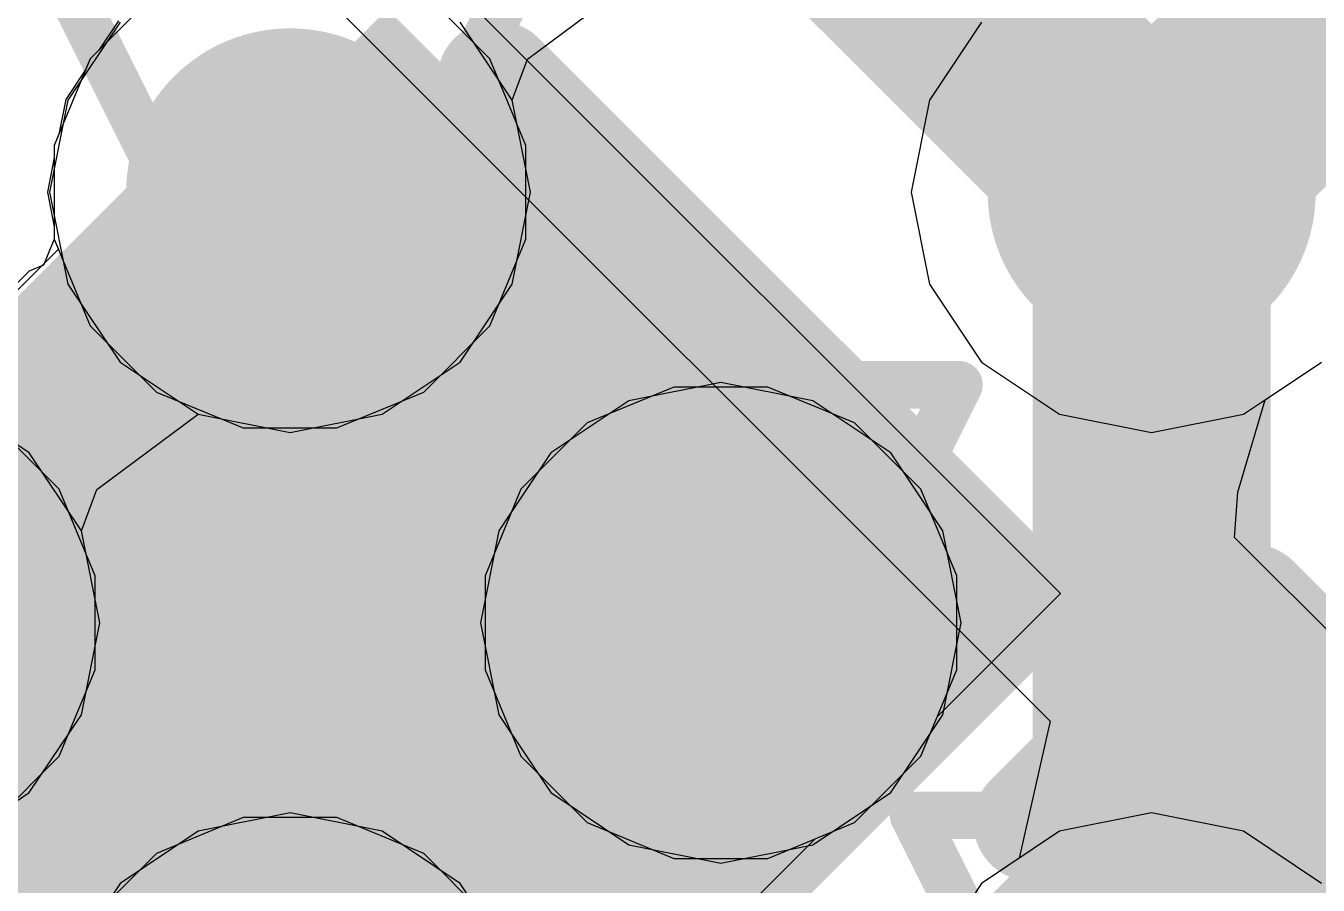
# Model space of a CAD drawing. Header units: inches. Extents: x -6 to 283, y -12 to 154.
# Drawn here: x 52.747 to 54.126, y 5.698 to 6.615 of the extents above; entities that cross this region are included whole.
import ezdxf

# ---------------------------------------------------------------- set-up
doc = ezdxf.new("R2010")
doc.units = ezdxf.units.IN
for name, color, linetype in [('Bottom Layer', 5, 'Continuous'), ('Bottom Overlay', 54, 'Continuous'), ('Bottom Paste', 16, 'Continuous'), ('Bottom Solder', 6, 'Continuous'), ('Drill Drawing', 1, 'Continuous'), ('GND-1', 16, 'Continuous'), ('GND-2', 90, 'Continuous'), ('GND-3', 216, 'Continuous'), ('GND-4', 54, 'Continuous'), ('PWR-1', 156, 'Continuous'), ('PWR-2', 130, 'Continuous'), ('Signal L1', 76, 'Continuous'), ('Signal L2', 6, 'Continuous'), ('Top Layer', 1, 'Continuous'), ('Top Paste', 8, 'Continuous'), ('Top Solder', 216, 'Continuous'), ('Via Holes', 16, 'Continuous')]:
    doc.layers.add(name, color=color, linetype=linetype)

# ---------------------------------------------------------------- blocks, each defined once
blk = doc.blocks.new('BGA_565_15_5_14_4__57')
at = {"layer": 'Top Layer'}
h = blk.add_hatch(color=1, dxfattribs=at)
edge = h.paths.add_edge_path()
edge.add_arc((1.625, 0.975), 0.125, 0, 360)
h = blk.add_hatch(color=1, dxfattribs=at)
edge = h.paths.add_edge_path()
edge.add_arc((2.275, 0.975), 0.125, 0, 360)
h = blk.add_hatch(color=1, dxfattribs=at)
edge = h.paths.add_edge_path()
edge.add_arc((2.275, 0.325), 0.125, 0, 360)
at = {"layer": 'Top Paste'}
h = blk.add_hatch(color=8, dxfattribs=at)
edge = h.paths.add_edge_path()
edge.add_arc((1.625, 0.975), 0.125, 0, 360)
h = blk.add_hatch(color=8, dxfattribs=at)
edge = h.paths.add_edge_path()
edge.add_arc((2.275, 0.975), 0.125, 0, 360)
h = blk.add_hatch(color=8, dxfattribs=at)
edge = h.paths.add_edge_path()
edge.add_arc((2.275, 0.325), 0.125, 0, 360)
at = {"layer": 'Top Solder'}
h = blk.add_hatch(color=216, dxfattribs=at)
edge = h.paths.add_edge_path()
edge.add_arc((1.625, 0.975), 0.175, 0, 360)
h = blk.add_hatch(color=216, dxfattribs=at)
edge = h.paths.add_edge_path()
edge.add_arc((2.275, 0.975), 0.175, 0, 360)
h = blk.add_hatch(color=216, dxfattribs=at)
edge = h.paths.add_edge_path()
edge.add_arc((2.275, 0.325), 0.175, 0, 360)
blk = doc.blocks.new('C___0603_B_381')
at = {"layer": 'Bottom Overlay'}
for points in [[(-1.2446, 0.5334, 0.127, 0.127, 0), (-1.2446, -0.5334, 0.127, 0.127, 0)], [(-1.2446, -0.5334, 0.127, 0.127, 0), (-0.4572, -0.5334, 0.127, 0.127, 0)]]:
    blk.add_lwpolyline(points, format="xyseb", dxfattribs=at)
blk.add_lwpolyline([(-1.2764, -0.5334, 0.0635, 0.0635, 1), (-1.2128, -0.5334, 0.0635, 0.0635, 1)], format="xyseb", close=True, dxfattribs=at)
blk.add_lwpolyline([(-1.2764, -0.5334, 0.0635, 0.0635, 1), (-1.2128, -0.5334, 0.0635, 0.0635, 1)], format="xyseb", close=True, dxfattribs=at)
blk = doc.blocks.new('C___0603_B_391')
at = {"layer": 'Bottom Layer'}
blk.add_hatch(color=5, dxfattribs=at).paths.add_polyline_path([(0.381, -0.4445), (0.381, 0.4445), (1.143, 0.4445), (1.143, -0.4445)])
at = {"layer": 'Bottom Paste'}
blk.add_hatch(color=16, dxfattribs=at).paths.add_polyline_path([(0.381, -0.4445), (0.381, 0.4445), (1.143, 0.4445), (1.143, -0.4445)])
at = {"layer": 'Bottom Solder'}
blk.add_hatch(color=6, dxfattribs=at).paths.add_polyline_path([(0.321, -0.5045), (0.321, 0.5045), (1.203, 0.5045), (1.203, -0.5045)])
at = {"layer": 'Bottom Overlay'}
for points in [[(0.4572, 0.5334, 0.127, 0.127, 0), (1.2446, 0.5334, 0.127, 0.127, 0)], [(1.2446, -0.5334, 0.127, 0.127, 0), (1.2446, 0.5334, 0.127, 0.127, 0)]]:
    blk.add_lwpolyline(points, format="xyseb", dxfattribs=at)
for points in [[(0.4254, 0.5334, 0.0635, 0.0635, 1), (0.4889, 0.5334, 0.0635, 0.0635, 1)], [(1.2128, 0.5334, 0.0635, 0.0635, 1), (1.2764, 0.5334, 0.0635, 0.0635, 1)], [(1.2128, 0.5334, 0.0635, 0.0635, 1), (1.2764, 0.5334, 0.0635, 0.0635, 1)]]:
    blk.add_lwpolyline(points, format="xyseb", close=True, dxfattribs=at)
blk = doc.blocks.new('CAP_0201_B_395')
at = {"layer": 'Bottom Layer'}
for points in [[(-0.45, 0.15), (-0.15, 0.15), (-0.15, -0.15), (-0.45, -0.15)], [(0.15, 0.15), (0.45, 0.15), (0.45, -0.15), (0.15, -0.15)]]:
    blk.add_hatch(color=5, dxfattribs=at).paths.add_polyline_path(points)
at = {"layer": 'Bottom Paste'}
for points in [[(-0.45, 0.15), (-0.15, 0.15), (-0.15, -0.15), (-0.45, -0.15)], [(0.15, 0.15), (0.45, 0.15), (0.45, -0.15), (0.15, -0.15)]]:
    blk.add_hatch(color=16, dxfattribs=at).paths.add_polyline_path(points)
at = {"layer": 'Bottom Solder'}
for points in [[(-0.505, 0.205), (-0.095, 0.205), (-0.095, -0.205), (-0.505, -0.205)], [(0.095, 0.205), (0.505, 0.205), (0.505, -0.205), (0.095, -0.205)]]:
    blk.add_hatch(color=6, dxfattribs=at).paths.add_polyline_path(points)
at = {"layer": 'Bottom Overlay'}
for points in [[(-0.2032, 0.2286, 0.127, 0.127, 0), (-0.5334, 0.2286, 0.127, 0.127, 0)], [(-0.5334, -0.2286, 0.127, 0.127, 0), (-0.5334, 0.2286, 0.127, 0.127, 0)], [(0.5334, 0.2286, 0.127, 0.127, 0), (0.2032, 0.2286, 0.127, 0.127, 0)], [(0.5334, -0.2286, 0.127, 0.127, 0), (0.5334, 0.2286, 0.127, 0.127, 0)], [(-0.2032, -0.2286, 0.127, 0.127, 0), (-0.5334, -0.2286, 0.127, 0.127, 0)], [(0.5334, -0.2286, 0.127, 0.127, 0), (0.2032, -0.2286, 0.127, 0.127, 0)]]:
    blk.add_lwpolyline(points, format="xyseb", dxfattribs=at)
for points in [[(-0.5651, 0.2286, 0.0635, 0.0635, 1), (-0.5016, 0.2286, 0.0635, 0.0635, 1)], [(-0.5651, 0.2286, 0.0635, 0.0635, 1), (-0.5016, 0.2286, 0.0635, 0.0635, 1)], [(-0.2349, 0.2286, 0.0635, 0.0635, 1), (-0.1714, 0.2286, 0.0635, 0.0635, 1)], [(0.1714, 0.2286, 0.0635, 0.0635, 1), (0.2349, 0.2286, 0.0635, 0.0635, 1)], [(0.5016, 0.2286, 0.0635, 0.0635, 1), (0.5651, 0.2286, 0.0635, 0.0635, 1)], [(0.5016, 0.2286, 0.0635, 0.0635, 1), (0.5651, 0.2286, 0.0635, 0.0635, 1)], [(-0.5651, -0.2286, 0.0635, 0.0635, 1), (-0.5016, -0.2286, 0.0635, 0.0635, 1)], [(-0.5651, -0.2286, 0.0635, 0.0635, 1), (-0.5016, -0.2286, 0.0635, 0.0635, 1)], [(-0.2349, -0.2286, 0.0635, 0.0635, 1), (-0.1714, -0.2286, 0.0635, 0.0635, 1)], [(0.1714, -0.2286, 0.0635, 0.0635, 1), (0.2349, -0.2286, 0.0635, 0.0635, 1)], [(0.5016, -0.2286, 0.0635, 0.0635, 1), (0.5651, -0.2286, 0.0635, 0.0635, 1)], [(0.5016, -0.2286, 0.0635, 0.0635, 1), (0.5651, -0.2286, 0.0635, 0.0635, 1)]]:
    blk.add_lwpolyline(points, format="xyseb", close=True, dxfattribs=at)

msp = doc.modelspace()

# ---------------------------------------------------------------- hatches: boundary and pattern name
at = {"layer": 'Bottom Layer'}
h = msp.add_hatch(color=5, dxfattribs=at)
edge = h.paths.add_edge_path()
edge.add_arc((53.029, 6.4375), 0.15, 0, 360)
h = msp.add_hatch(color=5, dxfattribs=at)
edge = h.paths.add_edge_path()
edge.add_arc((53.9482, 6.4375), 0.15, 0, 360)
h = msp.add_hatch(color=5, dxfattribs=at)
edge = h.paths.add_edge_path()
edge.add_arc((53.4886, 5.9779), 0.15, 0, 360)
at = {"layer": 'GND-1'}
h = msp.add_hatch(color=16, dxfattribs=at)
edge = h.paths.add_edge_path()
edge.add_arc((53.029, 6.4375), 0.15, 0, 360)
h = msp.add_hatch(color=16, dxfattribs=at)
edge = h.paths.add_edge_path()
edge.add_arc((53.9482, 6.4375), 0.15, 0, 360)
h = msp.add_hatch(color=16, dxfattribs=at)
edge = h.paths.add_edge_path()
edge.add_arc((53.4886, 5.9779), 0.15, 0, 360)
at = {"layer": 'GND-2'}
h = msp.add_hatch(color=90, dxfattribs=at)
edge = h.paths.add_edge_path()
edge.add_arc((53.029, 6.4375), 0.15, 0, 360)
h = msp.add_hatch(color=90, dxfattribs=at)
edge = h.paths.add_edge_path()
edge.add_arc((53.9482, 6.4375), 0.15, 0, 360)
h = msp.add_hatch(color=90, dxfattribs=at)
edge = h.paths.add_edge_path()
edge.add_arc((53.4886, 5.9779), 0.15, 0, 360)
at = {"layer": 'GND-3'}
h = msp.add_hatch(color=216, dxfattribs=at)
edge = h.paths.add_edge_path()
edge.add_arc((53.029, 6.4375), 0.15, 0, 360)
h = msp.add_hatch(color=216, dxfattribs=at)
edge = h.paths.add_edge_path()
edge.add_arc((53.9482, 6.4375), 0.15, 0, 360)
h = msp.add_hatch(color=216, dxfattribs=at)
edge = h.paths.add_edge_path()
edge.add_arc((53.4886, 5.9779), 0.15, 0, 360)
at = {"layer": 'GND-4'}
h = msp.add_hatch(color=54, dxfattribs=at)
edge = h.paths.add_edge_path()
edge.add_arc((53.029, 6.4375), 0.15, 0, 360)
h = msp.add_hatch(color=54, dxfattribs=at)
edge = h.paths.add_edge_path()
edge.add_arc((53.9482, 6.4375), 0.15, 0, 360)
h = msp.add_hatch(color=54, dxfattribs=at)
edge = h.paths.add_edge_path()
edge.add_arc((53.4886, 5.9779), 0.15, 0, 360)
at = {"layer": 'PWR-1'}
h = msp.add_hatch(color=156, dxfattribs=at)
edge = h.paths.add_edge_path()
edge.add_arc((53.029, 6.4375), 0.15, 0, 360)
h = msp.add_hatch(color=156, dxfattribs=at)
edge = h.paths.add_edge_path()
edge.add_arc((53.9482, 6.4375), 0.15, 0, 360)
h = msp.add_hatch(color=156, dxfattribs=at)
edge = h.paths.add_edge_path()
edge.add_arc((53.4886, 5.9779), 0.15, 0, 360)
at = {"layer": 'PWR-2'}
h = msp.add_hatch(color=130, dxfattribs=at)
edge = h.paths.add_edge_path()
edge.add_arc((53.029, 6.4375), 0.15, 0, 360)
h = msp.add_hatch(color=130, dxfattribs=at)
edge = h.paths.add_edge_path()
edge.add_arc((53.9482, 6.4375), 0.15, 0, 360)
h = msp.add_hatch(color=130, dxfattribs=at)
edge = h.paths.add_edge_path()
edge.add_arc((53.4886, 5.9779), 0.15, 0, 360)
at = {"layer": 'Signal L1'}
h = msp.add_hatch(color=76, dxfattribs=at)
edge = h.paths.add_edge_path()
edge.add_arc((53.029, 6.4375), 0.15, 0, 360)
h = msp.add_hatch(color=76, dxfattribs=at)
edge = h.paths.add_edge_path()
edge.add_arc((53.9482, 6.4375), 0.15, 0, 360)
h = msp.add_hatch(color=76, dxfattribs=at)
edge = h.paths.add_edge_path()
edge.add_arc((53.4886, 5.9779), 0.15, 0, 360)
at = {"layer": 'Signal L2'}
h = msp.add_hatch(color=6, dxfattribs=at)
edge = h.paths.add_edge_path()
edge.add_arc((53.029, 6.4375), 0.15, 0, 360)
h = msp.add_hatch(color=6, dxfattribs=at)
edge = h.paths.add_edge_path()
edge.add_arc((53.9482, 6.4375), 0.15, 0, 360)
h = msp.add_hatch(color=6, dxfattribs=at)
edge = h.paths.add_edge_path()
edge.add_arc((53.4886, 5.9779), 0.15, 0, 360)
at = {"layer": 'Top Layer'}
h = msp.add_hatch(color=1, dxfattribs=at)
edge = h.paths.add_edge_path()
edge.add_arc((53.029, 6.4375), 0.15, 0, 360)
h = msp.add_hatch(color=1, dxfattribs=at)
edge = h.paths.add_edge_path()
edge.add_arc((53.9482, 6.4375), 0.15, 0, 360)
h = msp.add_hatch(color=1, dxfattribs=at)
edge = h.paths.add_edge_path()
edge.add_arc((53.4886, 5.9779), 0.15, 0, 360)
at = {"layer": 'Via Holes'}
h = msp.add_hatch(color=7, dxfattribs=at)
edge = h.paths.add_edge_path()
edge.add_arc((53.029, 6.4375), 0.075, 0, 360)
h = msp.add_hatch(color=7, dxfattribs=at)
edge = h.paths.add_edge_path()
edge.add_arc((53.9482, 6.4375), 0.075, 0, 360)
h = msp.add_hatch(color=7, dxfattribs=at)
edge = h.paths.add_edge_path()
edge.add_arc((53.4886, 5.9779), 0.075, 0, 360)

# ---------------------------------------------------------------- linework, layer by layer
at = {"layer": 'Bottom Layer'}
for p, q in [((53.8511, 6.0092), (53.1327, 6.7276)), ((52.8458, 6.6206), (52.8248, 6.5892)), ((52.8157, 6.58), (52.8107, 6.568)), ((52.8248, 6.5892), (52.8157, 6.58)), ((52.8107, 6.568), (52.7897, 6.5366)), ((52.7897, 6.5366), (52.7823, 6.4995)), ((52.7823, 6.4995), (52.7774, 6.4875)), ((52.7774, 6.4875), (52.7774, 6.4746)), ((52.7774, 6.4746), (52.77, 6.4375)), ((52.77, 6.4375), (52.7774, 6.4004)), ((52.7774, 6.4004), (52.7774, 6.3875)), ((52.7774, 6.3875), (52.7818, 6.3767)), ((52.7818, 6.3767), (52.6301, 6.225)), ((53.7193, 5.8774), (53.8511, 6.0092)), ((53.7019, 5.8354), (53.7193, 5.8774)), ((53.6311, 5.7646), (53.7019, 5.8354)), ((53.5891, 5.7472), (53.6311, 5.7646)), ((53.3777, 5.5358), (53.5891, 5.7472))]:
    msp.add_line(p, q, dxfattribs=at)
for points in [[(53.029, 6.4375, 0.254, 0.254, 0), (53.107, 6.3594, 0.254, 0.254, 0)], [(53.107, 5.945, 0.254, 0.254, 0), (53.107, 6.3594, 0.254, 0.254, 0)], [(52.6022, 5.945, 0.254, 0.254, 0), (53.107, 5.945, 0.254, 0.254, 0)], [(53.029, 5.8669, 0.254, 0.254, 0), (53.107, 5.945, 0.254, 0.254, 0)], [(53.029, 5.5183, 0.254, 0.254, 0), (53.029, 5.8669, 0.254, 0.254, 0)]]:
    msp.add_lwpolyline(points, format="xyseb", dxfattribs=at)
for points in [[(52.9655, 6.4375, 0.127, 0.127, 1), (53.0925, 6.4375, 0.127, 0.127, 1)], [(53.0435, 6.3594, 0.127, 0.127, 1), (53.1705, 6.3594, 0.127, 0.127, 1)], [(53.0435, 6.3594, 0.127, 0.127, 1), (53.1705, 6.3594, 0.127, 0.127, 1)], [(53.0435, 5.945, 0.127, 0.127, 1), (53.1705, 5.945, 0.127, 0.127, 1)], [(53.0435, 5.945, 0.127, 0.127, 1), (53.1705, 5.945, 0.127, 0.127, 1)], [(53.0435, 5.945, 0.127, 0.127, 1), (53.1705, 5.945, 0.127, 0.127, 1)], [(52.9655, 5.8669, 0.127, 0.127, 1), (53.0925, 5.8669, 0.127, 0.127, 1)], [(52.9655, 5.8669, 0.127, 0.127, 1), (53.0925, 5.8669, 0.127, 0.127, 1)]]:
    msp.add_lwpolyline(points, format="xyseb", close=True, dxfattribs=at)
at = {"layer": 'Drill Drawing'}
for points in [[(52.775, 6.6915, 0.0508, 0.0508, 0), (53.029, 6.1835, 0.0508, 0.0508, 0)], [(53.029, 6.1835, 0.0508, 0.0508, 0), (53.283, 6.6915, 0.0508, 0.0508, 0)], [(53.6942, 6.6915, 0.0508, 0.0508, 0), (53.9482, 6.1835, 0.0508, 0.0508, 0)], [(53.9482, 6.1835, 0.0508, 0.0508, 0), (54.2022, 6.6915, 0.0508, 0.0508, 0)], [(52.3153, 6.2319, 0.0508, 0.0508, 0), (52.8233, 6.2319, 0.0508, 0.0508, 0)], [(52.5693, 5.7239, 0.0508, 0.0508, 0), (52.8233, 6.2319, 0.0508, 0.0508, 0)], [(53.2346, 6.2319, 0.0508, 0.0508, 0), (53.7426, 6.2319, 0.0508, 0.0508, 0)], [(53.2346, 6.2319, 0.0508, 0.0508, 0), (53.4886, 5.7239, 0.0508, 0.0508, 0)], [(53.4886, 5.7239, 0.0508, 0.0508, 0), (53.7426, 6.2319, 0.0508, 0.0508, 0)], [(52.775, 5.7723, 0.0508, 0.0508, 0), (53.283, 5.7723, 0.0508, 0.0508, 0)], [(52.775, 5.7723, 0.0508, 0.0508, 0), (53.029, 5.2643, 0.0508, 0.0508, 0)], [(53.029, 5.2643, 0.0508, 0.0508, 0), (53.283, 5.7723, 0.0508, 0.0508, 0)], [(53.6942, 5.7723, 0.0508, 0.0508, 0), (54.2022, 5.7723, 0.0508, 0.0508, 0)], [(53.6942, 5.7723, 0.0508, 0.0508, 0), (53.9482, 5.2643, 0.0508, 0.0508, 0)]]:
    msp.add_lwpolyline(points, format="xyseb", dxfattribs=at)
for points in [[(52.8106, 6.2319, 0.0254, 0.0254, 1), (52.836, 6.2319, 0.0254, 0.0254, 1)], [(52.8106, 6.2319, 0.0254, 0.0254, 1), (52.836, 6.2319, 0.0254, 0.0254, 1)], [(53.2219, 6.2319, 0.0254, 0.0254, 1), (53.2473, 6.2319, 0.0254, 0.0254, 1)], [(53.2219, 6.2319, 0.0254, 0.0254, 1), (53.2473, 6.2319, 0.0254, 0.0254, 1)], [(53.7299, 6.2319, 0.0254, 0.0254, 1), (53.7553, 6.2319, 0.0254, 0.0254, 1)], [(53.7299, 6.2319, 0.0254, 0.0254, 1), (53.7553, 6.2319, 0.0254, 0.0254, 1)], [(53.0163, 6.1835, 0.0254, 0.0254, 1), (53.0417, 6.1835, 0.0254, 0.0254, 1)], [(53.0163, 6.1835, 0.0254, 0.0254, 1), (53.0417, 6.1835, 0.0254, 0.0254, 1)], [(53.9355, 6.1835, 0.0254, 0.0254, 1), (53.9609, 6.1835, 0.0254, 0.0254, 1)], [(53.9355, 6.1835, 0.0254, 0.0254, 1), (53.9609, 6.1835, 0.0254, 0.0254, 1)], [(52.7623, 5.7723, 0.0254, 0.0254, 1), (52.7877, 5.7723, 0.0254, 0.0254, 1)], [(52.7623, 5.7723, 0.0254, 0.0254, 1), (52.7877, 5.7723, 0.0254, 0.0254, 1)], [(53.2703, 5.7723, 0.0254, 0.0254, 1), (53.2957, 5.7723, 0.0254, 0.0254, 1)], [(53.2703, 5.7723, 0.0254, 0.0254, 1), (53.2957, 5.7723, 0.0254, 0.0254, 1)], [(53.6815, 5.7723, 0.0254, 0.0254, 1), (53.7069, 5.7723, 0.0254, 0.0254, 1)], [(53.6815, 5.7723, 0.0254, 0.0254, 1), (53.7069, 5.7723, 0.0254, 0.0254, 1)], [(53.4759, 5.7239, 0.0254, 0.0254, 1), (53.5013, 5.7239, 0.0254, 0.0254, 1)], [(53.4759, 5.7239, 0.0254, 0.0254, 1), (53.5013, 5.7239, 0.0254, 0.0254, 1)]]:
    msp.add_lwpolyline(points, format="xyseb", close=True, dxfattribs=at)
at = {"layer": 'GND-1'}
for p, q in [((52.8864, 6.6508), (52.8157, 6.58)), ((53.2422, 6.58), (53.1715, 6.6508)), ((52.8157, 6.58), (52.7774, 6.4875)), ((53.2806, 6.4875), (53.2422, 6.58)), ((52.7774, 6.4875), (52.7774, 6.3875)), ((53.2806, 6.3875), (53.2806, 6.4875)), ((52.7774, 6.3875), (52.8157, 6.295)), ((53.2422, 6.295), (53.2806, 6.3875)), ((52.8157, 6.295), (52.8864, 6.2242)), ((53.1715, 6.2242), (53.2422, 6.295)), ((52.8864, 6.2242), (52.9789, 6.1859)), ((53.079, 6.1859), (53.1715, 6.2242)), ((53.4385, 6.2295), (53.3461, 6.1912)), ((53.5386, 6.2295), (53.4385, 6.2295)), ((53.6311, 6.1912), (53.5386, 6.2295)), ((52.7826, 6.1204), (52.7119, 6.1912)), ((53.3461, 6.1912), (53.2753, 6.1204)), ((53.7019, 6.1204), (53.6311, 6.1912)), ((52.9789, 6.1859), (53.079, 6.1859)), ((52.8209, 6.0279), (52.7826, 6.1204)), ((53.2753, 6.1204), (53.237, 6.0279)), ((53.7402, 6.0279), (53.7019, 6.1204)), ((52.8209, 5.9278), (52.8209, 6.0279)), ((53.237, 6.0279), (53.237, 5.9278)), ((53.7402, 5.9278), (53.7402, 6.0279)), ((52.7826, 5.8354), (52.8209, 5.9278)), ((53.237, 5.9278), (53.2753, 5.8354)), ((53.7019, 5.8354), (53.7402, 5.9278)), ((52.7119, 5.7646), (52.7826, 5.8354)), ((53.2753, 5.8354), (53.3461, 5.7646)), ((53.6311, 5.7646), (53.7019, 5.8354)), ((52.9789, 5.7699), (52.8864, 5.7316)), ((53.079, 5.7699), (52.9789, 5.7699)), ((53.1715, 5.7316), (53.079, 5.7699)), ((53.3461, 5.7646), (53.4385, 5.7263)), ((53.5386, 5.7263), (53.6311, 5.7646)), ((52.8864, 5.7316), (52.8157, 5.6608)), ((53.2423, 5.6608), (53.1715, 5.7316)), ((53.4385, 5.7263), (53.5386, 5.7263))]:
    msp.add_line(p, q, dxfattribs=at)
at = {"layer": 'GND-2'}
for p, q in [((52.8864, 6.6508), (52.8157, 6.58)), ((53.2422, 6.58), (53.1715, 6.6508)), ((52.8157, 6.58), (52.7774, 6.4875)), ((53.2806, 6.4875), (53.2422, 6.58)), ((52.7774, 6.4875), (52.7774, 6.3875)), ((53.2806, 6.3875), (53.2806, 6.4875)), ((52.7774, 6.3875), (52.8157, 6.295)), ((53.2422, 6.295), (53.2806, 6.3875)), ((52.8157, 6.295), (52.8864, 6.2242)), ((53.1715, 6.2242), (53.2422, 6.295)), ((52.8864, 6.2242), (52.9789, 6.1859)), ((53.079, 6.1859), (53.1715, 6.2242)), ((53.4385, 6.2295), (53.3461, 6.1912)), ((53.5386, 6.2295), (53.4385, 6.2295)), ((53.6311, 6.1912), (53.5386, 6.2295)), ((52.7826, 6.1204), (52.7119, 6.1912)), ((53.3461, 6.1912), (53.2753, 6.1204)), ((53.7019, 6.1204), (53.6311, 6.1912)), ((52.9789, 6.1859), (53.079, 6.1859)), ((52.8209, 6.0279), (52.7826, 6.1204)), ((53.2753, 6.1204), (53.237, 6.0279)), ((53.7402, 6.0279), (53.7019, 6.1204)), ((52.8209, 5.9278), (52.8209, 6.0279)), ((53.237, 6.0279), (53.237, 5.9278)), ((53.7402, 5.9278), (53.7402, 6.0279)), ((52.7826, 5.8354), (52.8209, 5.9278)), ((53.237, 5.9278), (53.2753, 5.8354)), ((53.7019, 5.8354), (53.7402, 5.9278)), ((52.7119, 5.7646), (52.7826, 5.8354)), ((53.2753, 5.8354), (53.3461, 5.7646)), ((53.6311, 5.7646), (53.7019, 5.8354)), ((52.9789, 5.7699), (52.8864, 5.7316)), ((53.079, 5.7699), (52.9789, 5.7699)), ((53.1715, 5.7316), (53.079, 5.7699)), ((53.3461, 5.7646), (53.4385, 5.7263)), ((53.5386, 5.7263), (53.6311, 5.7646)), ((52.8864, 5.7316), (52.8157, 5.6608)), ((53.2423, 5.6608), (53.1715, 5.7316)), ((53.4385, 5.7263), (53.5386, 5.7263))]:
    msp.add_line(p, q, dxfattribs=at)
at = {"layer": 'GND-3'}
for p, q in [((52.8864, 6.6508), (52.8157, 6.58)), ((53.2422, 6.58), (53.1715, 6.6508)), ((52.8157, 6.58), (52.7774, 6.4875)), ((53.2806, 6.4875), (53.2422, 6.58)), ((52.7774, 6.4875), (52.7774, 6.3875)), ((53.2806, 6.3875), (53.2806, 6.4875)), ((52.7774, 6.3875), (52.8157, 6.295)), ((53.2422, 6.295), (53.2806, 6.3875)), ((52.8157, 6.295), (52.8864, 6.2242)), ((53.1715, 6.2242), (53.2422, 6.295)), ((52.8864, 6.2242), (52.9789, 6.1859)), ((53.079, 6.1859), (53.1715, 6.2242)), ((53.4385, 6.2295), (53.3461, 6.1912)), ((53.5386, 6.2295), (53.4385, 6.2295)), ((53.6311, 6.1912), (53.5386, 6.2295)), ((52.7826, 6.1204), (52.7119, 6.1912)), ((53.3461, 6.1912), (53.2753, 6.1204)), ((53.7019, 6.1204), (53.6311, 6.1912)), ((52.9789, 6.1859), (53.079, 6.1859)), ((52.8209, 6.0279), (52.7826, 6.1204)), ((53.2753, 6.1204), (53.237, 6.0279)), ((53.7402, 6.0279), (53.7019, 6.1204)), ((52.8209, 5.9278), (52.8209, 6.0279)), ((53.237, 6.0279), (53.237, 5.9278)), ((53.7402, 5.9278), (53.7402, 6.0279)), ((52.7826, 5.8354), (52.8209, 5.9278)), ((53.237, 5.9278), (53.2753, 5.8354)), ((53.7019, 5.8354), (53.7402, 5.9278)), ((52.7119, 5.7646), (52.7826, 5.8354)), ((53.2753, 5.8354), (53.3461, 5.7646)), ((53.6311, 5.7646), (53.7019, 5.8354)), ((52.9789, 5.7699), (52.8864, 5.7316)), ((53.079, 5.7699), (52.9789, 5.7699)), ((53.1715, 5.7316), (53.079, 5.7699)), ((53.3461, 5.7646), (53.4385, 5.7263)), ((53.5386, 5.7263), (53.6311, 5.7646)), ((52.8864, 5.7316), (52.8157, 5.6608)), ((53.2423, 5.6608), (53.1715, 5.7316)), ((53.4385, 5.7263), (53.5386, 5.7263))]:
    msp.add_line(p, q, dxfattribs=at)
at = {"layer": 'GND-4'}
for p, q in [((52.8864, 6.6508), (52.8157, 6.58)), ((53.2422, 6.58), (53.1715, 6.6508)), ((52.8157, 6.58), (52.7774, 6.4875)), ((53.2806, 6.4875), (53.2422, 6.58)), ((52.7774, 6.4875), (52.7774, 6.3875)), ((53.2806, 6.3875), (53.2806, 6.4875)), ((52.7774, 6.3875), (52.8157, 6.295)), ((53.2422, 6.295), (53.2806, 6.3875)), ((52.8157, 6.295), (52.8864, 6.2242)), ((53.1715, 6.2242), (53.2422, 6.295)), ((52.8864, 6.2242), (52.9789, 6.1859)), ((53.079, 6.1859), (53.1715, 6.2242)), ((53.4385, 6.2295), (53.3461, 6.1912)), ((53.5386, 6.2295), (53.4385, 6.2295)), ((53.6311, 6.1912), (53.5386, 6.2295)), ((52.7826, 6.1204), (52.7119, 6.1912)), ((53.3461, 6.1912), (53.2753, 6.1204)), ((53.7019, 6.1204), (53.6311, 6.1912)), ((52.9789, 6.1859), (53.079, 6.1859)), ((52.8209, 6.0279), (52.7826, 6.1204)), ((53.2753, 6.1204), (53.237, 6.0279)), ((53.7402, 6.0279), (53.7019, 6.1204)), ((52.8209, 5.9278), (52.8209, 6.0279)), ((53.237, 6.0279), (53.237, 5.9278)), ((53.7402, 5.9278), (53.7402, 6.0279)), ((52.7826, 5.8354), (52.8209, 5.9278)), ((53.237, 5.9278), (53.2753, 5.8354)), ((53.7019, 5.8354), (53.7402, 5.9278)), ((52.7119, 5.7646), (52.7826, 5.8354)), ((53.2753, 5.8354), (53.3461, 5.7646)), ((53.6311, 5.7646), (53.7019, 5.8354)), ((52.9789, 5.7699), (52.8864, 5.7316)), ((53.079, 5.7699), (52.9789, 5.7699)), ((53.1715, 5.7316), (53.079, 5.7699)), ((53.3461, 5.7646), (53.4385, 5.7263)), ((53.5386, 5.7263), (53.6311, 5.7646)), ((52.8864, 5.7316), (52.8157, 5.6608)), ((53.2423, 5.6608), (53.1715, 5.7316)), ((53.4385, 5.7263), (53.5386, 5.7263))]:
    msp.add_line(p, q, dxfattribs=at)
at = {"layer": 'PWR-1'}
for p, q in [((52.8476, 6.6189), (52.7919, 6.5357)), ((53.266, 6.5357), (53.2103, 6.6189)), ((53.7668, 6.6189), (53.7112, 6.5357)), ((52.7919, 6.5357), (52.7724, 6.4375)), ((53.2855, 6.4375), (53.266, 6.5357)), ((53.7112, 6.5357), (53.6917, 6.4375)), ((52.7724, 6.4375), (52.7919, 6.3393)), ((53.266, 6.3393), (53.2855, 6.4375)), ((53.6917, 6.4375), (53.7112, 6.3393)), ((52.7919, 6.3393), (52.8476, 6.2561)), ((53.2103, 6.2561), (53.266, 6.3393)), ((53.7112, 6.3393), (53.7668, 6.2561)), ((52.8476, 6.2561), (52.9308, 6.2005)), ((53.1271, 6.2005), (53.2103, 6.2561)), ((53.7668, 6.2561), (53.85, 6.2005)), ((54.0464, 6.2005), (54.1296, 6.2561)), ((53.4886, 6.2344), (53.3904, 6.2149)), ((53.5867, 6.2149), (53.4886, 6.2344)), ((52.7507, 6.1593), (52.6675, 6.2149)), ((53.3904, 6.2149), (53.3072, 6.1593)), ((53.67, 6.1593), (53.5867, 6.2149)), ((52.9308, 6.2005), (53.029, 6.181)), ((53.029, 6.181), (53.1271, 6.2005)), ((53.85, 6.2005), (53.9482, 6.181)), ((53.9482, 6.181), (54.0464, 6.2005)), ((52.8063, 6.076), (52.7507, 6.1593)), ((53.3072, 6.1593), (53.2516, 6.076)), ((53.7256, 6.076), (53.67, 6.1593)), ((52.8259, 5.9779), (52.8063, 6.076)), ((53.2516, 6.076), (53.232, 5.9779)), ((53.7451, 5.9779), (53.7256, 6.076)), ((52.8063, 5.8797), (52.8259, 5.9779)), ((53.232, 5.9779), (53.2516, 5.8797)), ((53.7256, 5.8797), (53.7451, 5.9779)), ((52.7507, 5.7965), (52.8063, 5.8797)), ((53.2516, 5.8797), (53.3072, 5.7965)), ((53.67, 5.7965), (53.7256, 5.8797)), ((52.6675, 5.7409), (52.7507, 5.7965)), ((53.3072, 5.7965), (53.3904, 5.7409)), ((53.5867, 5.7409), (53.67, 5.7965)), ((53.029, 5.7748), (52.9308, 5.7553)), ((53.1271, 5.7553), (53.029, 5.7748)), ((53.9482, 5.7748), (53.85, 5.7553)), ((54.0464, 5.7553), (53.9482, 5.7748)), ((52.9308, 5.7553), (52.8476, 5.6997)), ((53.2103, 5.6997), (53.1271, 5.7553)), ((53.85, 5.7553), (53.7668, 5.6997)), ((54.1296, 5.6997), (54.0464, 5.7553)), ((53.3904, 5.7409), (53.4886, 5.7213)), ((53.4886, 5.7213), (53.5867, 5.7409)), ((52.8476, 5.6997), (52.792, 5.6164)), ((53.266, 5.6164), (53.2103, 5.6997)), ((53.7668, 5.6997), (53.7112, 5.6164))]:
    msp.add_line(p, q, dxfattribs=at)
at = {"layer": 'PWR-2'}
for p, q in [((52.924, 6.7889), (53.84, 5.8729)), ((54.0693, 6.2158), (54.1296, 6.2561)), ((54.0401, 6.1173), (54.0693, 6.2158)), ((54.0365, 6.069), (54.0401, 6.1173)), ((55.4182, 4.6873), (54.0365, 6.069)), ((53.84, 5.8729), (53.8069, 5.7264)), ((53.8069, 5.7264), (53.7668, 5.6997)), ((53.7668, 5.6997), (53.7112, 5.6164))]:
    msp.add_line(p, q, dxfattribs=at)
at = {"layer": 'Signal L2'}
for p, q in [((53.2823, 6.5796), (53.3904, 6.6601)), ((52.8864, 6.6508), (52.8157, 6.58)), ((53.7668, 6.6189), (53.7112, 6.5357)), ((52.8157, 6.58), (52.7774, 6.4875)), ((53.266, 6.5357), (53.2823, 6.5796)), ((53.2855, 6.4375), (53.266, 6.5357)), ((53.7112, 6.5357), (53.6917, 6.4375)), ((52.7774, 6.4875), (52.7774, 6.3875)), ((53.266, 6.3393), (53.2855, 6.4375)), ((53.6917, 6.4375), (53.7112, 6.3393)), ((52.7774, 6.3875), (52.7659, 6.3597)), ((52.7659, 6.3597), (52.7504, 6.3533)), ((52.7504, 6.3533), (52.6535, 6.2565)), ((53.2103, 6.2561), (53.266, 6.3393)), ((53.7112, 6.3393), (53.7668, 6.2561)), ((53.1271, 6.2005), (53.2103, 6.2561)), ((53.7668, 6.2561), (53.85, 6.2005)), ((54.0464, 6.2005), (54.1296, 6.2561)), ((53.4886, 6.2344), (53.3904, 6.2149)), ((53.5867, 6.2149), (53.4886, 6.2344)), ((53.3904, 6.2149), (53.3072, 6.1593)), ((53.67, 6.1593), (53.5867, 6.2149)), ((52.8227, 6.12), (52.9308, 6.2005)), ((52.9308, 6.2005), (53.029, 6.181)), ((53.029, 6.181), (53.1271, 6.2005)), ((53.85, 6.2005), (53.9482, 6.181)), ((53.9482, 6.181), (54.0464, 6.2005)), ((53.3072, 6.1593), (53.2516, 6.076)), ((53.7256, 6.076), (53.67, 6.1593)), ((52.8063, 6.076), (52.8227, 6.12)), ((52.8259, 5.9779), (52.8063, 6.076)), ((53.2516, 6.076), (53.232, 5.9779)), ((53.7451, 5.9779), (53.7256, 6.076)), ((52.8063, 5.8797), (52.8259, 5.9779)), ((53.232, 5.9779), (53.2516, 5.8797)), ((53.7256, 5.8797), (53.7451, 5.9779)), ((52.7507, 5.7965), (52.8063, 5.8797)), ((53.2516, 5.8797), (53.3072, 5.7965)), ((53.67, 5.7965), (53.7256, 5.8797)), ((52.6675, 5.7409), (52.7507, 5.7965)), ((53.3072, 5.7965), (53.3904, 5.7409)), ((53.5867, 5.7409), (53.67, 5.7965)), ((53.029, 5.7748), (52.9308, 5.7553)), ((53.1271, 5.7553), (53.029, 5.7748)), ((53.9482, 5.7748), (53.85, 5.7553)), ((54.0464, 5.7553), (53.9482, 5.7748)), ((52.9308, 5.7553), (52.8476, 5.6997)), ((53.2103, 5.6997), (53.1271, 5.7553)), ((53.85, 5.7553), (53.7668, 5.6997)), ((54.1296, 5.6997), (54.0464, 5.7553)), ((53.3904, 5.7409), (53.4886, 5.7213)), ((53.4886, 5.7213), (53.5867, 5.7409)), ((52.8476, 5.6997), (52.792, 5.6164)), ((53.266, 5.6164), (53.2103, 5.6997)), ((53.7668, 5.6997), (53.7112, 5.6164))]:
    msp.add_line(p, q, dxfattribs=at)
at = {"layer": 'Top Layer'}
for points in [[(53.4886, 6.8971, 0.254, 0.254, 0), (53.9482, 6.4375, 0.254, 0.254, 0)], [(53.9482, 6.4375, 0.254, 0.254, 0), (54.4078, 6.8971, 0.254, 0.254, 0)], [(52.5694, 5.9778, 0.254, 0.254, 0), (53.0291, 6.4375, 0.254, 0.254, 0)], [(53.0291, 6.4375, 0.254, 0.254, 0), (53.4887, 5.9778, 0.254, 0.254, 0)], [(53.9482, 5.5183, 0.254, 0.254, 0), (53.9482, 6.4375, 0.254, 0.254, 0)], [(52.5694, 5.9778, 0.254, 0.254, 0), (53.0291, 5.5182, 0.254, 0.254, 0)], [(53.0291, 5.5182, 0.254, 0.254, 0), (53.4887, 5.9778, 0.254, 0.254, 0)]]:
    msp.add_lwpolyline(points, format="xyseb", dxfattribs=at)
for points in [[(52.9656, 6.4375, 0.127, 0.127, 1), (53.0926, 6.4375, 0.127, 0.127, 1)], [(52.9656, 6.4375, 0.127, 0.127, 1), (53.0926, 6.4375, 0.127, 0.127, 1)], [(53.8847, 6.4375, 0.127, 0.127, 1), (54.0117, 6.4375, 0.127, 0.127, 1)], [(53.8847, 6.4375, 0.127, 0.127, 1), (54.0117, 6.4375, 0.127, 0.127, 1)], [(53.8847, 6.4375, 0.127, 0.127, 1), (54.0117, 6.4375, 0.127, 0.127, 1)], [(53.4252, 5.9778, 0.127, 0.127, 1), (53.5522, 5.9778, 0.127, 0.127, 1)], [(53.4252, 5.9778, 0.127, 0.127, 1), (53.5522, 5.9778, 0.127, 0.127, 1)]]:
    msp.add_lwpolyline(points, format="xyseb", close=True, dxfattribs=at)

# ---------------------------------------------------------------- block references
for name, p, rotation in [('BGA_565_15_5_14_4__57', (54.4079, 8.2759), 225), ('C___0603_B_381', (54.1701, 7.9001), 45), ('C___0603_B_391', (52.5489, 6.5031), 315), ('CAP_0201_B_395', (53.8393, 5.4597), 225)]:
    msp.add_blockref(name, p, dxfattribs=dict(rotation=rotation))

doc.saveas('drawing.dxf')
